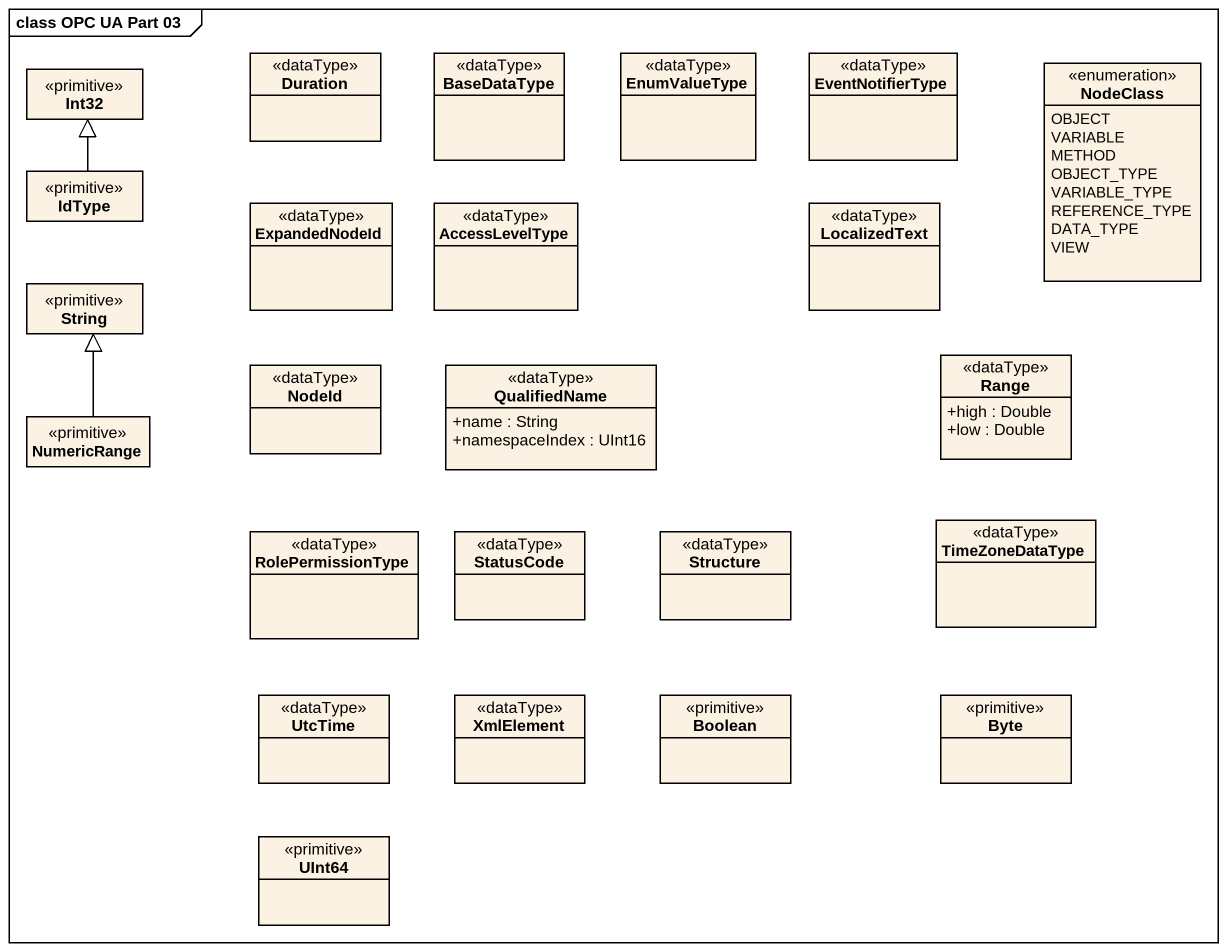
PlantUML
@startuml
mainframe class OPC UA Part 03
hide circle
hide empty members
skinparam classAttributeIconSize 0
class Int32 <<primitive>>
class Duration <<dataType>>
class BaseDataType <<dataType>>
class EnumValueType <<dataType>>
class EventNotifierType <<dataType>>
enum NodeClass {
  OBJECT
  VARIABLE
  METHOD
  OBJECT_TYPE
  VARIABLE_TYPE
  REFERENCE_TYPE
  DATA_TYPE
  VIEW
}
class IdType <<primitive>>
class ExpandedNodeId <<dataType>>
class AccessLevelType <<dataType>>
class LocalizedText <<dataType>>
class String <<primitive>>
class NodeId <<dataType>>
class QualifiedName <<dataType>> {
  +name : String
  +namespaceIndex : UInt16
}
class Range <<dataType>> {
  +high : Double
  +low : Double
}
class NumericRange <<primitive>>
class RolePermissionType <<dataType>>
class StatusCode <<dataType>>
class Structure <<dataType>>
class TimeZoneDataType <<dataType>>
class UtcTime <<dataType>>
class XmlElement <<dataType>>
class Boolean <<primitive>>
class Byte <<primitive>>
class UInt64 <<primitive>>
IdType -up-|> Int32
NumericRange -up-|> String
@enduml
